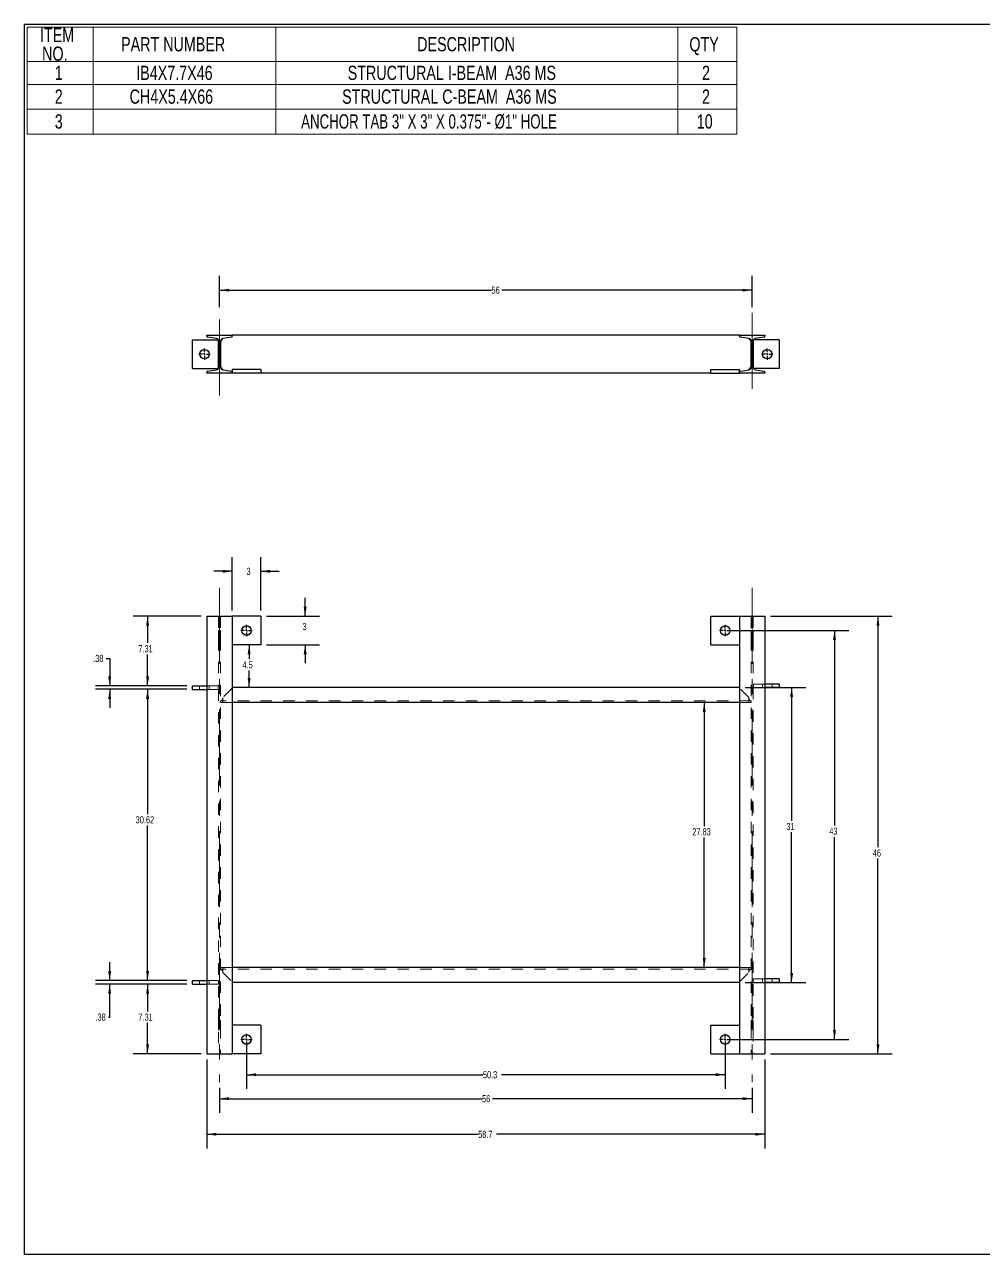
# Model space of a CAD drawing. Header units: inches. Extents: x 0.1 to 16.9, y 0.1 to 10.9.
# Drawn here: x 0.11 to 8.5, y 0.12 to 10.89 of the extents above; entities that cross this region are included whole.
import ezdxf

# ---------------------------------------------------------------- set-up
doc = ezdxf.new("R2010")
doc.units = ezdxf.units.IN
doc.header["$MEASUREMENT"] = 0
doc.linetypes.add('CENTERX2', pattern=[0.8, 0.5, -0.1, 0.1, -0.1])
doc.linetypes.add('HIDDEN', pattern=[0.075, 0.05, -0.025])
doc.layers.add('FORMAT', color=7, linetype='Continuous')
doc.styles.add('SLDTEXTSTYLE0', font='TXT', dxfattribs={"width": 0.75})
doc.styles.add('SLDTEXTSTYLE1', font='TXT', dxfattribs={"width": 0.695946})
doc.dimstyles.new('SLDDIMSTYLE0', dxfattribs={"dimtxt": 0.0625, "dimasz": 0.083333, "dimexe": 0, "dimexo": 0.0625, "dimgap": 0.015625, "dimtad": 0, "dimtih": 1, "dimtoh": 1, "dimlfac": 12, "dimrnd": 1e-09, "dimzin": 12, "dimdsep": 46, "dimtxsty": 'SLDTEXTSTYLE0', "dimsah": 1, "dimcen": 0.09, "dimadec": 0, "dimazin": 3, "dimtfac": 1, "dimtofl": 0, "dimtmove": 0, "dimatfit": 3, "dimfxl": 0, "dimfrac": 2, "dimtolj": 1, "dimtzin": 12, "dimarcsym": 0})
doc.dimstyles.new('SLDDIMSTYLE1', dxfattribs={"dimtxt": 0.0625, "dimasz": 0.083333, "dimexe": 0, "dimexo": 0.0625, "dimgap": 0.015625, "dimtad": 0, "dimtih": 1, "dimtoh": 1, "dimdec": 1, "dimlfac": 12, "dimrnd": 1e-09, "dimzin": 12, "dimdsep": 46, "dimtxsty": 'SLDTEXTSTYLE0', "dimsah": 1, "dimcen": 0.09, "dimadec": 0, "dimazin": 3, "dimtfac": 1, "dimtdec": 3, "dimtofl": 0, "dimtmove": 0, "dimatfit": 3, "dimfxl": 0, "dimfrac": 2, "dimtolj": 1, "dimtzin": 12, "dimarcsym": 0})
doc.dimstyles.new('SLDDIMSTYLE2', dxfattribs={"dimtxt": 0.0625, "dimasz": 0.083333, "dimexe": 0, "dimexo": 0.0625, "dimgap": 0.015625, "dimtad": 0, "dimtih": 1, "dimtoh": 1, "dimlfac": 12, "dimrnd": 1e-09, "dimzin": 12, "dimdsep": 46, "dimtxsty": 'SLDTEXTSTYLE0', "dimsah": 1, "dimcen": 0.09, "dimadec": 0, "dimazin": 3, "dimtfac": 1, "dimtmove": 0, "dimatfit": 0, "dimfxl": 0, "dimfrac": 2, "dimtolj": 1, "dimtzin": 12, "dimarcsym": 0})

# ---------------------------------------------------------------- blocks, each defined once
blk = doc.blocks.new('SW_TABLEANNOTATION_1')
at = {"color": 0, "linetype": 'Continuous', "lineweight": 18}
for p, q in [((0, 0), (0, -0.301)), ((0, 0), (0.578, 0)), ((0.578, 0), (0.578, -0.301)), ((0.578, 0), (2.181, 0)), ((2.181, 0), (2.181, -0.301)), ((2.181, 0), (5.704, 0)), ((5.704, 0), (5.704, -0.301)), ((5.704, 0), (6.219, 0)), ((6.219, 0), (6.219, -0.301)), ((0, -0.301), (0, -0.502)), ((0, -0.301), (0.578, -0.301)), ((0.578, -0.301), (0.578, -0.502)), ((0.578, -0.301), (2.181, -0.301)), ((2.181, -0.301), (2.181, -0.502)), ((2.181, -0.301), (5.704, -0.301)), ((5.704, -0.301), (5.704, -0.502)), ((5.704, -0.301), (6.219, -0.301)), ((6.219, -0.301), (6.219, -0.502)), ((0, -0.502), (0, -0.718)), ((0, -0.502), (0.578, -0.502)), ((0.578, -0.502), (0.578, -0.718)), ((0.578, -0.502), (2.181, -0.502)), ((2.181, -0.502), (2.181, -0.718)), ((2.181, -0.502), (5.704, -0.502)), ((5.704, -0.502), (5.704, -0.718)), ((5.704, -0.502), (6.219, -0.502)), ((6.219, -0.502), (6.219, -0.718)), ((0, -0.718), (0, -0.938)), ((0, -0.718), (0.578, -0.718)), ((0.578, -0.718), (0.578, -0.938)), ((0.578, -0.718), (2.181, -0.718)), ((2.181, -0.718), (2.181, -0.938)), ((2.181, -0.718), (5.704, -0.718)), ((5.704, -0.718), (5.704, -0.938)), ((5.704, -0.718), (6.219, -0.718)), ((6.219, -0.718), (6.219, -0.938)), ((0, -0.938), (0.578, -0.938)), ((0.578, -0.938), (2.181, -0.938)), ((2.181, -0.938), (5.704, -0.938)), ((5.704, -0.938), (6.219, -0.938))]:
    blk.add_line(p, q, dxfattribs=at)
at = {"color": 0, "linetype": 'Continuous', "lineweight": 0, "char_height": 0.125, "attachment_point": 1}
for s, insert, style in [('ITEM', (0.113, -0.005), 'SLDTEXTSTYLE0'), ('PART NUMBER', (0.824, -0.086), 'SLDTEXTSTYLE0'), ('DESCRIPTION', (3.419, -0.086), 'SLDTEXTSTYLE0'), ('QTY', (5.804, -0.086), 'SLDTEXTSTYLE0'), ('NO.', (0.132, -0.169), 'SLDTEXTSTYLE0'), ('1', (0.243, -0.337), 'SLDTEXTSTYLE0'), ('IB4X7.7X46', (0.957, -0.337), 'SLDTEXTSTYLE0'), ('STRUCTURAL I-BEAM  A36 MS', (2.81, -0.337), 'SLDTEXTSTYLE0'), ('2', (5.915, -0.337), 'SLDTEXTSTYLE0'), ('2', (0.243, -0.545), 'SLDTEXTSTYLE0'), ('CH4X5.4X66', (0.899, -0.545), 'SLDTEXTSTYLE0'), ('STRUCTURAL C-BEAM  A36 MS', (2.761, -0.545), 'SLDTEXTSTYLE0'), ('2', (5.915, -0.545), 'SLDTEXTSTYLE0'), ('3', (0.243, -0.763), 'SLDTEXTSTYLE0'), ('ANCHOR TAB 3" X 3" X 0.375"- Ø1" HOLE', (2.402, -0.763), 'SLDTEXTSTYLE1'), ('10', (5.869, -0.763), 'SLDTEXTSTYLE0')]:
    blk.add_mtext(s, dxfattribs=dict(at, insert=insert, style=style))
blk = doc.blocks.new('_D')
at = {"layer": 'FORMAT', "color": 7}
for p, q in [((1.815, 8.419), (1.815, 8.692)), ((6.482, 8.419), (6.482, 8.692)), ((1.815, 8.567), (4.198, 8.567)), ((6.482, 8.567), (4.29, 8.567))]:
    blk.add_line(p, q, dxfattribs=at)
for points in [[(1.815, 8.567), (1.898, 8.554), (1.898, 8.579)], [(6.482, 8.567), (6.398, 8.579), (6.398, 8.554)]]:
    blk.add_solid(points, dxfattribs=at)
at = {"layer": 'FORMAT', "color": 7, "insert": (4.198, 8.598), "char_height": 0.0625, "attachment_point": 1, "style": 'SLDTEXTSTYLE0'}
blk.add_mtext('56', dxfattribs=at)
blk = doc.blocks.new('SW_CENTERMARKSYMBOL_88')
at = {"layer": 'FORMAT', "color": 0}
for p, q in [((-0.017, 0), (-0.05, 0)), ((0, 0), (-0.008, 0)), ((0, 0.017), (0, 0.05)), ((0, 0), (0, 0.008)), ((0, 0), (0, -0.008)), ((0, 0), (0.008, 0)), ((0.017, 0), (0.05, 0)), ((0, -0.017), (0, -0.05))]:
    blk.add_line(p, q, dxfattribs=at)
blk = doc.blocks.new('SW_CENTERMARKSYMBOL_89')
at = {"layer": 'FORMAT', "color": 0}
for p, q in [((-0.017, 0), (-0.05, 0)), ((0, 0), (-0.008, 0)), ((0, 0.017), (0, 0.05)), ((0, 0), (0, 0.008)), ((0, 0), (0, -0.008)), ((0, 0), (0.008, 0)), ((0.017, 0), (0.05, 0)), ((0, -0.017), (0, -0.05))]:
    blk.add_line(p, q, dxfattribs=at)
blk = doc.blocks.new('_D_1')
at = {"layer": 'FORMAT', "color": 7}
for p, q in [((6.062, 4.952), (6.062, 3.871)), ((6.062, 2.633), (6.062, 3.772))]:
    blk.add_line(p, q, dxfattribs=at)
for points in [[(6.062, 4.952), (6.049, 4.869), (6.075, 4.869)], [(6.062, 2.633), (6.075, 2.716), (6.049, 2.716)]]:
    blk.add_solid(points, dxfattribs=at)
at = {"layer": 'FORMAT', "color": 7, "insert": (5.958, 3.852), "char_height": 0.0625, "attachment_point": 1, "style": 'SLDTEXTSTYLE0'}
blk.add_mtext('27.83', dxfattribs=at)
blk = doc.blocks.new('_D_2')
at = {"layer": 'FORMAT', "color": 7}
for p, q in [((6.643, 5.709), (7.71, 5.709)), ((7.585, 5.709), (7.585, 3.685)), ((7.585, 1.876), (7.585, 3.586)), ((6.643, 1.876), (7.71, 1.876))]:
    blk.add_line(p, q, dxfattribs=at)
for points in [[(7.585, 5.709), (7.572, 5.626), (7.598, 5.626)], [(7.585, 1.876), (7.598, 1.959), (7.572, 1.959)]]:
    blk.add_solid(points, dxfattribs=at)
at = {"layer": 'FORMAT', "color": 7, "insert": (7.539, 3.666), "char_height": 0.0625, "attachment_point": 1, "style": 'SLDTEXTSTYLE0'}
blk.add_mtext('46', dxfattribs=at)
blk = doc.blocks.new('_D_3')
at = {"layer": 'FORMAT', "color": 7}
for p, q in [((1.815, 1.576), (1.815, 1.357)), ((6.482, 1.576), (6.482, 1.357)), ((1.815, 1.482), (4.115, 1.482)), ((6.482, 1.482), (4.207, 1.482))]:
    blk.add_line(p, q, dxfattribs=at)
for points in [[(1.815, 1.482), (1.898, 1.469), (1.898, 1.495)], [(6.482, 1.482), (6.398, 1.495), (6.398, 1.469)]]:
    blk.add_solid(points, dxfattribs=at)
at = {"layer": 'FORMAT', "color": 7, "insert": (4.115, 1.513), "char_height": 0.0625, "attachment_point": 1, "style": 'SLDTEXTSTYLE0'}
blk.add_mtext('56', dxfattribs=at)
blk = doc.blocks.new('_D_4')
at = {"layer": 'FORMAT', "color": 7}
for p, q in [((1.528, 2.485), (1.059, 2.485)), ((1.184, 2.485), (1.184, 2.247)), ((1.184, 1.876), (1.184, 2.148)), ((1.654, 1.876), (1.059, 1.876))]:
    blk.add_line(p, q, dxfattribs=at)
for points in [[(1.184, 2.485), (1.171, 2.402), (1.197, 2.402)], [(1.184, 1.876), (1.197, 1.959), (1.171, 1.959)]]:
    blk.add_solid(points, dxfattribs=at)
at = {"layer": 'FORMAT', "color": 7, "insert": (1.103, 2.228), "char_height": 0.0625, "attachment_point": 1, "style": 'SLDTEXTSTYLE0'}
blk.add_mtext('7.31', dxfattribs=at)
blk = doc.blocks.new('_D_5')
at = {"layer": 'FORMAT', "color": 7}
for p, q in [((2.051, 1.951), (2.051, 1.567)), ((6.246, 1.951), (6.246, 1.567)), ((2.051, 1.692), (4.123, 1.692)), ((6.246, 1.692), (4.285, 1.692))]:
    blk.add_line(p, q, dxfattribs=at)
for points in [[(2.051, 1.692), (2.134, 1.679), (2.134, 1.705)], [(6.246, 1.692), (6.162, 1.705), (6.162, 1.679)]]:
    blk.add_solid(points, dxfattribs=at)
at = {"layer": 'FORMAT', "color": 7, "insert": (4.123, 1.723), "char_height": 0.0625, "attachment_point": 1, "style": 'SLDTEXTSTYLE0'}
blk.add_mtext('50.3', dxfattribs=at)
blk = doc.blocks.new('_D_6')
at = {"layer": 'FORMAT', "color": 7}
for p, q in [((6.296, 5.584), (7.329, 5.584)), ((7.204, 5.584), (7.204, 3.875)), ((7.204, 2.001), (7.204, 3.776)), ((6.296, 2.001), (7.329, 2.001))]:
    blk.add_line(p, q, dxfattribs=at)
for points in [[(7.204, 5.584), (7.191, 5.501), (7.217, 5.501)], [(7.204, 2.001), (7.217, 2.084), (7.191, 2.084)]]:
    blk.add_solid(points, dxfattribs=at)
at = {"layer": 'FORMAT', "color": 7, "insert": (7.158, 3.857), "char_height": 0.0625, "attachment_point": 1, "style": 'SLDTEXTSTYLE0'}
blk.add_mtext('43', dxfattribs=at)
blk = doc.blocks.new('_D_7')
at = {"layer": 'FORMAT', "color": 7}
for p, q in [((6.421, 5.084), (6.953, 5.084)), ((6.828, 5.084), (6.828, 3.916)), ((6.828, 2.501), (6.828, 3.817)), ((6.421, 2.501), (6.953, 2.501))]:
    blk.add_line(p, q, dxfattribs=at)
for points in [[(6.828, 5.084), (6.815, 5.001), (6.841, 5.001)], [(6.828, 2.501), (6.841, 2.584), (6.815, 2.584)]]:
    blk.add_solid(points, dxfattribs=at)
at = {"layer": 'FORMAT', "color": 7, "insert": (6.782, 3.898), "char_height": 0.0625, "attachment_point": 1, "style": 'SLDTEXTSTYLE0'}
blk.add_mtext('31', dxfattribs=at)
blk = doc.blocks.new('_D_8')
at = {"layer": 'FORMAT', "color": 7}
for p, q in [((0.852, 2.517), (0.852, 2.677)), ((1.528, 2.517), (0.727, 2.517)), ((1.528, 2.485), (0.727, 2.485)), ((0.852, 2.197), (0.852, 2.485)), ((0.842, 2.197), (0.852, 2.197))]:
    blk.add_line(p, q, dxfattribs=at)
for points in [[(0.852, 2.517), (0.865, 2.6), (0.839, 2.6)], [(0.852, 2.485), (0.839, 2.402), (0.865, 2.402)]]:
    blk.add_solid(points, dxfattribs=at)
at = {"layer": 'FORMAT', "color": 7, "insert": (0.727, 2.228), "char_height": 0.0625, "attachment_point": 1, "style": 'SLDTEXTSTYLE0'}
blk.add_mtext('.38', dxfattribs=at)
blk = doc.blocks.new('_D_9')
at = {"layer": 'FORMAT', "color": 7}
for p, q in [((1.528, 5.069), (1.059, 5.069)), ((1.184, 5.069), (1.184, 3.976)), ((1.184, 2.517), (1.184, 3.876)), ((1.528, 2.517), (1.059, 2.517))]:
    blk.add_line(p, q, dxfattribs=at)
for points in [[(1.184, 5.069), (1.171, 4.985), (1.197, 4.985)], [(1.184, 2.517), (1.197, 2.6), (1.171, 2.6)]]:
    blk.add_solid(points, dxfattribs=at)
at = {"layer": 'FORMAT', "color": 7, "insert": (1.08, 3.957), "char_height": 0.0625, "attachment_point": 1, "style": 'SLDTEXTSTYLE0'}
blk.add_mtext('30.62', dxfattribs=at)
blk = doc.blocks.new('_D_10')
at = {"layer": 'FORMAT', "color": 7}
for p, q in [((0.822, 5.34), (0.852, 5.34)), ((0.852, 5.34), (0.852, 5.1)), ((1.528, 5.1), (0.727, 5.1)), ((1.528, 5.069), (0.727, 5.069)), ((0.852, 5.069), (0.852, 4.908))]:
    blk.add_line(p, q, dxfattribs=at)
for points in [[(0.852, 5.1), (0.865, 5.183), (0.839, 5.183)], [(0.852, 5.069), (0.839, 4.985), (0.865, 4.985)]]:
    blk.add_solid(points, dxfattribs=at)
at = {"layer": 'FORMAT', "color": 7, "insert": (0.707, 5.371), "char_height": 0.0625, "attachment_point": 1, "style": 'SLDTEXTSTYLE0'}
blk.add_mtext('.38', dxfattribs=at)
blk = doc.blocks.new('_D_11')
at = {"layer": 'FORMAT', "color": 7}
for p, q in [((1.654, 5.709), (1.059, 5.709)), ((1.184, 5.709), (1.184, 5.475)), ((1.184, 5.1), (1.184, 5.375)), ((1.528, 5.1), (1.059, 5.1))]:
    blk.add_line(p, q, dxfattribs=at)
for points in [[(1.184, 5.709), (1.171, 5.626), (1.197, 5.626)], [(1.184, 5.1), (1.197, 5.183), (1.171, 5.183)]]:
    blk.add_solid(points, dxfattribs=at)
at = {"layer": 'FORMAT', "color": 7, "insert": (1.103, 5.456), "char_height": 0.0625, "attachment_point": 1, "style": 'SLDTEXTSTYLE0'}
blk.add_mtext('7.31', dxfattribs=at)
blk = doc.blocks.new('_D_12')
at = {"layer": 'FORMAT', "color": 7}
for p, q in [((1.704, 1.826), (1.704, 1.045)), ((6.593, 1.826), (6.593, 1.045)), ((1.704, 1.17), (4.081, 1.17)), ((6.593, 1.17), (4.242, 1.17))]:
    blk.add_line(p, q, dxfattribs=at)
for points in [[(1.704, 1.17), (1.787, 1.158), (1.787, 1.183)], [(6.593, 1.17), (6.509, 1.183), (6.509, 1.158)]]:
    blk.add_solid(points, dxfattribs=at)
at = {"layer": 'FORMAT', "color": 7, "insert": (4.081, 1.201), "char_height": 0.0625, "attachment_point": 1, "style": 'SLDTEXTSTYLE0'}
blk.add_mtext('58.7', dxfattribs=at)
blk = doc.blocks.new('_D_13')
at = {"layer": 'FORMAT'}
for p, q in [((2.565, 5.709), (2.565, 5.87)), ((2.226, 5.709), (2.69, 5.709)), ((2.226, 5.459), (2.69, 5.459)), ((2.565, 5.459), (2.565, 5.299))]:
    blk.add_line(p, q, dxfattribs=at)
for points in [[(2.565, 5.709), (2.578, 5.793), (2.552, 5.793)], [(2.565, 5.459), (2.552, 5.376), (2.578, 5.376)]]:
    blk.add_solid(points, dxfattribs=at)
at = {"layer": 'FORMAT', "insert": (2.542, 5.65), "char_height": 0.0625, "attachment_point": 1, "style": 'SLDTEXTSTYLE0'}
blk.add_mtext('3', dxfattribs=at)
blk = doc.blocks.new('_D_14')
at = {"layer": 'FORMAT'}
for p, q in [((1.926, 5.759), (1.926, 6.228)), ((2.176, 5.759), (2.176, 6.228)), ((1.926, 6.103), (1.766, 6.103)), ((2.176, 6.103), (2.336, 6.103))]:
    blk.add_line(p, q, dxfattribs=at)
for points in [[(1.926, 6.103), (1.843, 6.116), (1.843, 6.09)], [(2.176, 6.103), (2.259, 6.09), (2.259, 6.116)]]:
    blk.add_solid(points, dxfattribs=at)
at = {"layer": 'FORMAT', "insert": (2.051, 6.134), "char_height": 0.0625, "attachment_point": 1, "style": 'SLDTEXTSTYLE0'}
blk.add_mtext('3', dxfattribs=at)
blk = doc.blocks.new('_D_15')
at = {"layer": 'FORMAT'}
for p, q in [((2.074, 5.459), (2.074, 5.334)), ((2.074, 5.084), (2.074, 5.234))]:
    blk.add_line(p, q, dxfattribs=at)
for points in [[(2.074, 5.459), (2.061, 5.376), (2.087, 5.376)], [(2.074, 5.084), (2.087, 5.168), (2.061, 5.168)]]:
    blk.add_solid(points, dxfattribs=at)
at = {"layer": 'FORMAT', "insert": (2.016, 5.315), "char_height": 0.0625, "attachment_point": 1, "style": 'SLDTEXTSTYLE0'}
blk.add_mtext('4.5', dxfattribs=at)
blk = doc.blocks.new('SW_CENTERMARKSYMBOL_90')
at = {"layer": 'FORMAT', "color": 0}
for p, q in [((-0.017, 0), (-0.05, 0)), ((0, 0), (-0.008, 0)), ((0, 0.017), (0, 0.05)), ((0, 0), (0, 0.008)), ((0, 0), (0, -0.008)), ((0, 0), (0.008, 0)), ((0.017, 0), (0.05, 0)), ((0, -0.017), (0, -0.05))]:
    blk.add_line(p, q, dxfattribs=at)
blk = doc.blocks.new('SW_CENTERMARKSYMBOL_91')
at = {"layer": 'FORMAT', "color": 0}
for p, q in [((-0.017, 0), (-0.05, 0)), ((0, 0), (-0.008, 0)), ((0, 0.017), (0, 0.05)), ((0, 0), (0, 0.008)), ((0, 0), (0, -0.008)), ((0, 0), (0.008, 0)), ((0.017, 0), (0.05, 0)), ((0, -0.017), (0, -0.05))]:
    blk.add_line(p, q, dxfattribs=at)
blk = doc.blocks.new('SW_CENTERMARKSYMBOL_92')
at = {"layer": 'FORMAT', "color": 0}
for p, q in [((-0.017, 0), (-0.05, 0)), ((0, 0), (-0.008, 0)), ((0, 0.017), (0, 0.05)), ((0, 0), (0, 0.008)), ((0, 0), (0, -0.008)), ((0, 0), (0.008, 0)), ((0.017, 0), (0.05, 0)), ((0, -0.017), (0, -0.05))]:
    blk.add_line(p, q, dxfattribs=at)
blk = doc.blocks.new('SW_CENTERMARKSYMBOL_93')
at = {"layer": 'FORMAT', "color": 0}
for p, q in [((-0.017, 0), (-0.05, 0)), ((0, 0), (-0.008, 0)), ((0, 0.017), (0, 0.05)), ((0, 0), (0, 0.008)), ((0, 0), (0, -0.008)), ((0, 0), (0.008, 0)), ((0.017, 0), (0.05, 0)), ((0, -0.017), (0, -0.05))]:
    blk.add_line(p, q, dxfattribs=at)

msp = doc.modelspace()

# ---------------------------------------------------------------- linework, layer by layer
at = {"color": 7, "linetype": 'Continuous', "lineweight": 25}
for p, q in [((16.8937, 10.8937), (0.1063, 10.8937)), ((0.1063, 0.11748), (0.1063, 10.8937)), ((1.57784, 7.88123), (1.57784, 8.13123)), ((1.57784, 8.13123), (1.80393, 8.13123)), ((1.70409, 8.16482), (1.70409, 8.1729)), ((1.70409, 8.1729), (1.92601, 8.1729)), ((1.78682, 8.14327), (1.71175, 8.15578)), ((1.80701, 7.89303), (1.80701, 8.11943)), ((1.84201, 8.14176), (1.82309, 8.11943)), ((1.82309, 8.11943), (1.82309, 7.89303)), ((1.84329, 8.14327), (1.84201, 8.14176)), ((1.91835, 8.15578), (1.84329, 8.14327)), ((1.91835, 8.15578), (1.92373, 8.15668)), ((1.92373, 8.15668), (1.92601, 8.15706)), ((1.92601, 8.1729), (1.92601, 8.16482)), ((6.37076, 8.1729), (1.92601, 8.1729)), ((1.92601, 8.15706), (1.92601, 8.16482)), ((6.37076, 8.1729), (6.59268, 8.1729)), ((6.37076, 8.16482), (6.37076, 8.1729)), ((6.37076, 8.16482), (6.37076, 8.15706)), ((6.37076, 8.15706), (6.37304, 8.15668)), ((6.37304, 8.15668), (6.37842, 8.15578)), ((6.45348, 8.14327), (6.37842, 8.15578)), ((6.45476, 8.14176), (6.45348, 8.14327)), ((6.47368, 8.11943), (6.45476, 8.14176)), ((6.47368, 7.89303), (6.47368, 8.11943)), ((6.48976, 8.11943), (6.48976, 7.89303)), ((6.71893, 8.13123), (6.49284, 8.13123)), ((6.58502, 8.15578), (6.50995, 8.14327)), ((6.59268, 8.1729), (6.59268, 8.16482)), ((6.71893, 8.13123), (6.71893, 7.88123)), ((1.57784, 7.88123), (1.80393, 7.88123)), ((1.71175, 7.85668), (1.78682, 7.86919)), ((1.82309, 7.89303), (1.84201, 7.8707)), ((1.84201, 7.8707), (1.84329, 7.86919)), ((1.84329, 7.86919), (1.91835, 7.85668)), ((2.17601, 7.87081), (1.92601, 7.87081)), ((1.92601, 7.87081), (1.92601, 7.83956)), ((2.17601, 7.87081), (2.17601, 7.83956)), ((6.12076, 7.87081), (6.37076, 7.87081)), ((6.12076, 7.83956), (6.12076, 7.87081)), ((6.37076, 7.83956), (6.37076, 7.87081)), ((6.37842, 7.85668), (6.45348, 7.86919)), ((6.45348, 7.86919), (6.45476, 7.8707)), ((6.45476, 7.8707), (6.47368, 7.89303)), ((6.71893, 7.88123), (6.49284, 7.88123)), ((6.50995, 7.86919), (6.58502, 7.85668)), ((1.70409, 7.83956), (1.70409, 7.84764)), ((1.92601, 7.83956), (1.70409, 7.83956)), ((1.92373, 7.85578), (1.91835, 7.85668)), ((1.92601, 7.8554), (1.92373, 7.85578)), ((1.92601, 7.84764), (1.92601, 7.83956)), ((2.17601, 7.83956), (1.92601, 7.83956)), ((6.12076, 7.83956), (2.17601, 7.83956)), ((6.12076, 7.83956), (6.37076, 7.83956)), ((6.37304, 7.85578), (6.37076, 7.8554)), ((6.37076, 7.83956), (6.37076, 7.84764)), ((6.59268, 7.83956), (6.37076, 7.83956)), ((6.37842, 7.85668), (6.37304, 7.85578)), ((6.59268, 7.84764), (6.59268, 7.83956)), ((1.70409, 5.70926), (1.70409, 1.87593)), ((1.70409, 5.70926), (1.92601, 5.70926)), ((1.92601, 5.70926), (1.92601, 1.87593)), ((2.17601, 5.70926), (1.92601, 5.70926)), ((2.17601, 5.70926), (2.17601, 5.45926)), ((6.12076, 5.45926), (6.12076, 5.70926)), ((6.12076, 5.70926), (6.37076, 5.70926)), ((6.37076, 5.70926), (6.37076, 1.87593)), ((6.37076, 5.70926), (6.59268, 5.70926)), ((6.59268, 5.70926), (6.59268, 1.87593)), ((2.17601, 5.45926), (1.92601, 5.45926)), ((6.12076, 5.45926), (6.37076, 5.45926)), ((1.57784, 5.06855), (1.57784, 5.0998)), ((1.57784, 5.0998), (1.70409, 5.0998)), ((1.57784, 5.06855), (1.70409, 5.06855)), ((1.92601, 5.08426), (1.92601, 4.95226)), ((6.37076, 5.08426), (1.92601, 5.08426)), ((6.37076, 5.08426), (6.37076, 4.95226)), ((6.71893, 5.11543), (6.59268, 5.11543)), ((6.71893, 5.08418), (6.59268, 5.08418)), ((6.71893, 5.11543), (6.71893, 5.08418)), ((6.37076, 4.95226), (1.92601, 4.95226)), ((1.92601, 2.63293), (1.92601, 2.50093)), ((6.37076, 2.63293), (1.92601, 2.63293)), ((6.37076, 2.63293), (6.37076, 2.50093)), ((1.57784, 2.4853), (1.57784, 2.51655)), ((1.57784, 2.51655), (1.70409, 2.51655)), ((1.57784, 2.4853), (1.70409, 2.4853)), ((6.37076, 2.50093), (1.92601, 2.50093)), ((6.71893, 2.53218), (6.59268, 2.53218)), ((6.71893, 2.50093), (6.59268, 2.50093)), ((6.71893, 2.53218), (6.71893, 2.50093)), ((2.17601, 2.12593), (1.92601, 2.12593)), ((2.17601, 2.12593), (2.17601, 1.87593)), ((6.12076, 1.87593), (6.12076, 2.12593)), ((6.12076, 2.12593), (6.37076, 2.12593)), ((1.70409, 1.87593), (1.92601, 1.87593)), ((2.17601, 1.87593), (1.92601, 1.87593)), ((6.12076, 1.87593), (6.37076, 1.87593)), ((6.37076, 1.87593), (6.59268, 1.87593)), ((16.8937, 0.11748), (0.1063, 0.11748))]:
    msp.add_line(p, q, dxfattribs=at)
at = {"color": 7, "linetype": 'HIDDEN', "lineweight": 18}
for p, q in [((1.71175, 5.70926), (1.70409, 5.70926)), ((1.70409, 5.70926), (1.70409, 1.87593)), ((1.70409, 5.70926), (1.71175, 5.70926)), ((1.92601, 5.70926), (1.70409, 5.70926)), ((1.78682, 5.70926), (1.71175, 5.70926)), ((1.80701, 5.70926), (1.78682, 5.70926)), ((1.78682, 5.70926), (1.80701, 5.70926)), ((1.80701, 5.70926), (1.80701, 5.0998)), ((1.82309, 5.70926), (1.82309, 1.87593)), ((1.84329, 5.70926), (1.82309, 5.70926)), ((1.82309, 5.70926), (1.84329, 5.70926)), ((1.91835, 5.70926), (1.84329, 5.70926)), ((1.92601, 5.70926), (1.91835, 5.70926)), ((1.91835, 5.70926), (1.92601, 5.70926)), ((1.92601, 5.70926), (1.92601, 1.87593)), ((1.92601, 5.70926), (1.92601, 5.45926)), ((2.17601, 5.70926), (1.92601, 5.70926)), ((2.17601, 5.45926), (2.17601, 5.70926)), ((6.12076, 5.70926), (6.12076, 5.45926)), ((6.12076, 5.70926), (6.37076, 5.70926)), ((6.37076, 5.70926), (6.37076, 1.87593)), ((6.37842, 5.70926), (6.37076, 5.70926)), ((6.37076, 5.70926), (6.37842, 5.70926)), ((6.59268, 5.70926), (6.37076, 5.70926)), ((6.37076, 5.45926), (6.37076, 5.70926)), ((6.45348, 5.70926), (6.37842, 5.70926)), ((6.47368, 5.70926), (6.45348, 5.70926)), ((6.45348, 5.70926), (6.47368, 5.70926)), ((6.47368, 5.70926), (6.47368, 1.87593)), ((6.48976, 5.70926), (6.48976, 5.11543)), ((6.50995, 5.70926), (6.48976, 5.70926)), ((6.48976, 5.70926), (6.50995, 5.70926)), ((6.58502, 5.70926), (6.50995, 5.70926)), ((6.59268, 5.70926), (6.58502, 5.70926)), ((6.58502, 5.70926), (6.59268, 5.70926)), ((6.59268, 5.70926), (6.59268, 1.87593)), ((1.82309, 5.58426), (1.80701, 5.58426)), ((1.80701, 5.58422), (1.80701, 5.50096)), ((1.80701, 5.50093), (1.82309, 5.50093)), ((1.82309, 5.58422), (1.82309, 5.50096)), ((6.48976, 5.58426), (6.47368, 5.58426)), ((6.47368, 5.58422), (6.47368, 5.50096)), ((6.47368, 5.50093), (6.48976, 5.50093)), ((6.48976, 5.58422), (6.48976, 5.50096)), ((2.17601, 5.45926), (1.92601, 5.45926)), ((6.12076, 5.45926), (6.37076, 5.45926)), ((1.57784, 5.0998), (1.80393, 5.0998)), ((1.57784, 5.0998), (1.57784, 5.06855)), ((1.57784, 5.06855), (1.80393, 5.06855)), ((1.64034, 5.0998), (1.64034, 5.06855)), ((1.72368, 5.0998), (1.64049, 5.0998)), ((1.72368, 5.06855), (1.64049, 5.06855)), ((1.70409, 5.0998), (1.80393, 5.0998)), ((1.70409, 5.06855), (1.80393, 5.06855)), ((1.72368, 5.06855), (1.72368, 5.0998)), ((1.80393, 5.06855), (1.80393, 5.0998)), ((1.80393, 5.0998), (1.80701, 5.0998)), ((1.80701, 5.0998), (1.80393, 5.0998)), ((1.80701, 5.06855), (1.80393, 5.06855)), ((1.80393, 5.06855), (1.80701, 5.06855)), ((1.80701, 5.06855), (1.80701, 1.87593)), ((1.92373, 5.0766), (1.84329, 4.99615)), ((1.92601, 5.08426), (1.92601, 5.07809)), ((6.37076, 5.08426), (1.92601, 5.08426)), ((1.92601, 5.07809), (1.92601, 5.08426)), ((1.92601, 5.08426), (1.92601, 4.95226)), ((1.92601, 5.07809), (1.92601, 4.95226)), ((6.37076, 5.07809), (6.37076, 5.08426)), ((6.37076, 5.08426), (6.37076, 5.07809)), ((6.37076, 5.08426), (6.37076, 4.95226)), ((6.37076, 5.07809), (6.37076, 4.95226)), ((6.45348, 4.99615), (6.37304, 5.0766)), ((6.48976, 5.11543), (6.49284, 5.11543)), ((6.49284, 5.11543), (6.48976, 5.11543)), ((6.49284, 5.08418), (6.48976, 5.08418)), ((6.48976, 5.08418), (6.48976, 1.87593)), ((6.48976, 5.08418), (6.49284, 5.08418)), ((6.49284, 5.11543), (6.49284, 5.08418)), ((6.59268, 5.11543), (6.49284, 5.11543)), ((6.71893, 5.11543), (6.49284, 5.11543)), ((6.59268, 5.08418), (6.49284, 5.08418)), ((6.71893, 5.08418), (6.49284, 5.08418)), ((6.57309, 5.11543), (6.57309, 5.08418)), ((6.65643, 5.11543), (6.57324, 5.11543)), ((6.65643, 5.08418), (6.57324, 5.08418)), ((6.65643, 5.08418), (6.65643, 5.11543)), ((6.71893, 5.08418), (6.71893, 5.11543)), ((1.82309, 4.9676), (1.82309, 4.95226)), ((1.82309, 4.9676), (1.82309, 4.96759)), ((1.82309, 4.96759), (1.82309, 4.9676)), ((6.47368, 4.96759), (1.82309, 4.96759)), ((1.84201, 4.98709), (1.84329, 4.99615)), ((1.84329, 4.99615), (1.84329, 4.95226)), ((6.45348, 4.99615), (6.45348, 4.95226)), ((6.45348, 4.99615), (6.45476, 4.98709)), ((6.47368, 4.9676), (6.47368, 4.95226)), ((6.47368, 4.96759), (6.47368, 4.9676)), ((6.47368, 4.9676), (6.47368, 4.96759)), ((1.84329, 4.95226), (1.82309, 4.95226)), ((1.84329, 4.95226), (1.92601, 4.95226)), ((6.37076, 4.95226), (1.92601, 4.95226)), ((6.37076, 4.95226), (6.45348, 4.95226)), ((6.47368, 4.95226), (6.45348, 4.95226)), ((1.82309, 2.63293), (1.82309, 2.61758)), ((1.82309, 2.63293), (1.84329, 2.63293)), ((6.47368, 2.61759), (1.82309, 2.61759)), ((1.82309, 2.61759), (1.82309, 2.61758)), ((1.82309, 2.61758), (1.82309, 2.61759)), ((1.84329, 2.58903), (1.84201, 2.5981)), ((1.84329, 2.63293), (1.84329, 2.58903)), ((1.92601, 2.63293), (1.84329, 2.63293)), ((1.84329, 2.58903), (1.92373, 2.50859)), ((1.92601, 2.63293), (1.92601, 2.50709)), ((1.92601, 2.63293), (1.92601, 2.50093)), ((6.37076, 2.63293), (1.92601, 2.63293)), ((6.37076, 2.63293), (6.37076, 2.50709)), ((6.45348, 2.63293), (6.37076, 2.63293)), ((6.37076, 2.63293), (6.37076, 2.50093)), ((6.37304, 2.50859), (6.45348, 2.58903)), ((6.45348, 2.63293), (6.45348, 2.58903)), ((6.45348, 2.63293), (6.47368, 2.63293)), ((6.45476, 2.5981), (6.45348, 2.58903)), ((6.47368, 2.63293), (6.47368, 2.61758)), ((6.47368, 2.61758), (6.47368, 2.61759)), ((6.47368, 2.61759), (6.47368, 2.61758)), ((1.57784, 2.51655), (1.57784, 2.4853)), ((1.57784, 2.51655), (1.80701, 2.51655)), ((1.57784, 2.4853), (1.80701, 2.4853)), ((1.64034, 2.51655), (1.64034, 2.4853)), ((1.72368, 2.51655), (1.64049, 2.51655)), ((1.72368, 2.4853), (1.64049, 2.4853)), ((1.70409, 2.51655), (1.80701, 2.51655)), ((1.70409, 2.4853), (1.80701, 2.4853)), ((1.72368, 2.4853), (1.72368, 2.51655)), ((1.80701, 2.4853), (1.80701, 2.51655)), ((1.92601, 2.50709), (1.92601, 2.50093)), ((1.92601, 2.50093), (1.92601, 2.50709)), ((6.37076, 2.50093), (1.92601, 2.50093)), ((6.37076, 2.50093), (6.37076, 2.50709)), ((6.37076, 2.50709), (6.37076, 2.50093)), ((6.59268, 2.53218), (6.48976, 2.53218)), ((6.48976, 2.53218), (6.48976, 2.50093)), ((6.71893, 2.53218), (6.48976, 2.53218)), ((6.59268, 2.50093), (6.48976, 2.50093)), ((6.71893, 2.50093), (6.48976, 2.50093)), ((6.57309, 2.53218), (6.57309, 2.50093)), ((6.65643, 2.53218), (6.57324, 2.53218)), ((6.65643, 2.50093), (6.57324, 2.50093)), ((6.65643, 2.50093), (6.65643, 2.53218)), ((6.71893, 2.50093), (6.71893, 2.53218)), ((1.82309, 2.16759), (1.80701, 2.16759)), ((1.80701, 2.16755), (1.80701, 2.0843)), ((1.82309, 2.16755), (1.82309, 2.0843)), ((6.48976, 2.16759), (6.47368, 2.16759)), ((6.47368, 2.16755), (6.47368, 2.0843)), ((6.48976, 2.16755), (6.48976, 2.0843)), ((1.80701, 2.08426), (1.82309, 2.08426)), ((1.92601, 2.12593), (1.92601, 1.87593)), ((2.17601, 2.12593), (1.92601, 2.12593)), ((2.17601, 1.87593), (2.17601, 2.12593)), ((6.12076, 2.12593), (6.37076, 2.12593)), ((6.12076, 2.12593), (6.12076, 1.87593)), ((6.37076, 1.87593), (6.37076, 2.12593)), ((6.47368, 2.08426), (6.48976, 2.08426)), ((1.71175, 1.87593), (1.70409, 1.87593)), ((1.70409, 1.87593), (1.71175, 1.87593)), ((1.92601, 1.87593), (1.70409, 1.87593)), ((1.78682, 1.87593), (1.71175, 1.87593)), ((1.80701, 1.87593), (1.78682, 1.87593)), ((1.78682, 1.87593), (1.80701, 1.87593)), ((1.84329, 1.87593), (1.82309, 1.87593)), ((1.82309, 1.87593), (1.84329, 1.87593)), ((1.91835, 1.87593), (1.84329, 1.87593)), ((1.92601, 1.87593), (1.91835, 1.87593)), ((1.91835, 1.87593), (1.92601, 1.87593)), ((2.17601, 1.87593), (1.92601, 1.87593)), ((6.12076, 1.87593), (6.37076, 1.87593)), ((6.37842, 1.87593), (6.37076, 1.87593)), ((6.37076, 1.87593), (6.37842, 1.87593)), ((6.59268, 1.87593), (6.37076, 1.87593)), ((6.45348, 1.87593), (6.37842, 1.87593)), ((6.47368, 1.87593), (6.45348, 1.87593)), ((6.45348, 1.87593), (6.47368, 1.87593)), ((6.50995, 1.87593), (6.48976, 1.87593)), ((6.48976, 1.87593), (6.50995, 1.87593)), ((6.58502, 1.87593), (6.50995, 1.87593)), ((6.59268, 1.87593), (6.58502, 1.87593)), ((6.58502, 1.87593), (6.59268, 1.87593))]:
    msp.add_line(p, q, dxfattribs=at)
at = {"color": 7, "linetype": 'Continuous', "lineweight": 25}
for centre in [(1.68201, 8.00623), (6.61476, 8.00623), (2.05101, 5.58426), (6.24576, 5.58426), (2.05101, 2.00093), (6.24576, 2.00093)]:
    msp.add_circle(centre, 0.04167, dxfattribs=at)
at = {"color": 7, "linetype": 'HIDDEN', "lineweight": 18}
for centre in [(2.05101, 5.58426), (6.24576, 5.58426), (2.05101, 2.00093), (6.24576, 2.00093)]:
    msp.add_circle(centre, 0.04167, dxfattribs=at)
at = {"color": 7, "linetype": 'Continuous', "lineweight": 25}
for centre, radius, start, end in [((1.71326, 8.16482), 0.00917, 180, 260.537), ((1.78284, 8.11943), 0.02417, 0, 80.537), ((1.84726, 8.11943), 0.02417, 99.463, 180), ((1.91684, 8.16482), 0.00917, 279.463, 0), ((6.37993, 8.16482), 0.00917, 180, 260.537), ((6.44951, 8.11943), 0.02417, 0, 80.537), ((6.51393, 8.11943), 0.02417, 99.463, 180), ((6.58351, 8.16482), 0.00917, 279.463, 360), ((1.78284, 7.89303), 0.02417, 279.463, 0), ((1.84726, 7.89303), 0.02417, 180, 260.537), ((6.44951, 7.89303), 0.02417, 279.463, 0), ((6.51393, 7.89303), 0.02417, 180, 260.537), ((1.71326, 7.84764), 0.00917, 99.463, 180), ((1.91684, 7.84764), 0.00917, 0, 80.537), ((6.37993, 7.84764), 0.00917, 99.463, 180), ((6.58351, 7.84764), 0.00917, 360, 80.537)]:
    msp.add_arc(centre, radius, start, end, dxfattribs=at)
at = {"color": 7, "linetype": 'HIDDEN', "lineweight": 18}
for centre, major_axis, ratio, start_param, end_param in [((1.97798, 5.07509), (0.055, 0), 0.16667882, 2.80827369, 2.97643215), ((1.97798, 5.07509), (0.055, 0), 0.16667882, 2.80827369, 2.97643215), ((6.31879, 5.07509), (0.055, 0), 0.16667882, 0.16516051, 0.33331896), ((6.31879, 5.07509), (0.055, 0), 0.16667882, 0.16516051, 0.33331896), ((1.82251, 4.99093), (0, 0.02333), 0.84711693, 3.17112522, 4.54722847), ((1.82251, 4.99093), (0, 0.02333), 0.84711693, 3.17112522, 4.54722847), ((6.47426, 4.99093), (0, 0.02333), 0.84711693, 1.73595683, 3.11206008), ((6.47426, 4.99093), (0, 0.02333), 0.84711693, 1.73595683, 3.11206008), ((1.82251, 2.59426), (0, 0.02333), 0.84711693, 4.87754949, 6.25365274), ((1.82251, 2.59426), (0, 0.02333), 0.84711693, 4.87754949, 6.25365274), ((6.47426, 2.59426), (0, 0.02333), 0.84711693, 0.02953257, 1.40563582), ((6.47426, 2.59426), (0, 0.02333), 0.84711693, 0.02953257, 1.40563582), ((1.97798, 2.51009), (0.055, 0), 0.16667882, 3.30675316, 3.47491161), ((1.97798, 2.51009), (0.055, 0), 0.16667882, 3.30675316, 3.47491161), ((6.31879, 2.51009), (0.055, 0), 0.16667882, 5.94986635, 6.1180248), ((6.31879, 2.51009), (0.055, 0), 0.16667882, 5.94986635, 6.1180248)]:
    msp.add_ellipse(centre, major_axis=major_axis, ratio=ratio, start_param=start_param, end_param=end_param, dxfattribs=at)
at = {"layer": 'FORMAT', "color": 7, "linetype": 'CENTERX2', "lineweight": 18, "ltscale": 1.333333}
for p, q in [((1.81505, 7.64303), (1.81505, 8.36943)), ((6.48172, 8.36943), (6.48172, 7.64303)), ((1.81505, 5.95926), (1.81505, 1.62593)), ((6.48172, 5.95926), (6.48172, 1.62593))]:
    msp.add_line(p, q, dxfattribs=at)

# ---------------------------------------------------------------- block references
at = {"color": 7, "linetype": 'Continuous', "lineweight": 0}
msp.add_blockref('SW_TABLEANNOTATION_1', (0.12785, 10.87036), dxfattribs=at)
at = {"layer": 'FORMAT', "color": 7}
for name, p in [('SW_CENTERMARKSYMBOL_89', (1.68201, 8.00623)), ('SW_CENTERMARKSYMBOL_88', (6.61476, 8.00623)), ('SW_CENTERMARKSYMBOL_90', (2.05101, 5.58426)), ('SW_CENTERMARKSYMBOL_91', (6.24576, 5.58426)), ('SW_CENTERMARKSYMBOL_93', (2.05101, 2.00093)), ('SW_CENTERMARKSYMBOL_92', (6.24576, 2.00093))]:
    msp.add_blockref(name, p, dxfattribs=at)

# ---------------------------------------------------------------- dimensions: what is measured, and where the dimension line sits
for base, p1, p2, dimstyle, picture, middle in [((6.48172, 8.5666), (1.81505, 8.36943), (6.48172, 8.36943), 'SLDDIMSTYLE0', '_D', (4.24377, 8.5666)), ((6.59268, 1.17049), (1.70409, 1.87593), (6.59268, 1.87593), 'SLDDIMSTYLE1', '_D_12', (4.16139, 1.17049))]:
    dim = msp.add_linear_dim(base=base, p1=p1, p2=p2, dimstyle=dimstyle, dxfattribs=at)
    dim.commit()
    dim.dimension.update_dxf_attribs({"geometry": picture, "text_midpoint": middle, "dimtype": 160})
at = {"layer": 'FORMAT'}
dim = msp.add_linear_dim(base=(1.92601, 6.10296), p1=(2.17601, 5.70926), p2=(1.92601, 5.70926), dimstyle='SLDDIMSTYLE2', dxfattribs=at)
dim.commit()
dim.dimension.update_dxf_attribs({"geometry": '_D_14', "text_midpoint": (2.07368, 6.10296), "dimtype": 160})
for base, p1, dimstyle, picture, middle in [((2.5652, 5.45926), (2.17601, 5.70926), 'SLDDIMSTYLE2', '_D_13', (2.5652, 5.61949)), ((2.07368, 5.45926), (1.92601, 5.08426), 'SLDDIMSTYLE0', '_D_15', (2.07368, 5.28408))]:
    dim = msp.add_linear_dim(base=base, p1=p1, p2=(2.17601, 5.45926), angle=90, dimstyle=dimstyle, dxfattribs=at)
    dim.commit()
    dim.dimension.update_dxf_attribs({"geometry": picture, "text_midpoint": middle, "dimtype": 160})
at = {"layer": 'FORMAT', "color": 7}
for base, p1, p2, angle, dimstyle, picture, middle in [((1.18414, 5.70926), (1.57784, 5.0998), (1.70409, 5.70926), 90, 'SLDDIMSTYLE0', '_D_11', (1.18414, 5.42497)), ((7.58507, 1.87593), (6.59268, 5.70926), (6.59268, 1.87593), 90, 'SLDDIMSTYLE0', '_D_2', (7.58507, 3.63518)), ((7.20389, 5.58426), (6.24576, 2.00093), (6.24576, 5.58426), 90, 'SLDDIMSTYLE0', '_D_6', (7.20389, 3.82579)), ((0.8517379853, 5.0998004863), (1.5778446814, 5.0685504863), (1.5778446814, 5.0998004863), 90, 'SLDDIMSTYLE2', '_D_10', (0.8517379853, 5.3398841463)), ((1.18414, 5.06855), (1.57784, 2.51655), (1.57784, 5.06855), 90, 'SLDDIMSTYLE0', '_D_9', (1.18414, 3.92593)), ((6.82789, 5.08426), (6.37076, 2.50093), (6.37076, 5.08426), 90, 'SLDDIMSTYLE0', '_D_7', (6.82789, 3.86663)), ((6.06187, 4.95226), (6.45348, 2.63293), (6.37076, 4.95226), 90, 'SLDDIMSTYLE0', '_D_1', (6.06187, 3.82115)), ((0.8517379853, 2.4853004863), (1.5778446814, 2.5165504863), (1.5778446814, 2.4853004863), 90, 'SLDDIMSTYLE2', '_D_8', (0.8517379853, 2.1974443509)), ((1.18414, 2.4853), (1.70409, 1.87593), (1.57784, 2.4853), 90, 'SLDDIMSTYLE0', '_D_4', (1.18414, 2.19744)), ((6.24576, 1.69174), (2.05101, 2.00093), (6.24576, 2.00093), 0, 'SLDDIMSTYLE1', '_D_5', (4.20423, 1.69174)), ((6.48172, 1.48222), (1.81505, 1.62593), (6.48172, 1.62593), 0, 'SLDDIMSTYLE0', '_D_3', (4.1613, 1.48222))]:
    dim = msp.add_linear_dim(base=base, p1=p1, p2=p2, angle=angle, dimstyle=dimstyle, dxfattribs=at)
    dim.commit()
    dim.dimension.update_dxf_attribs({"geometry": picture, "text_midpoint": middle, "dimtype": 160})

doc.saveas('drawing.dxf')
